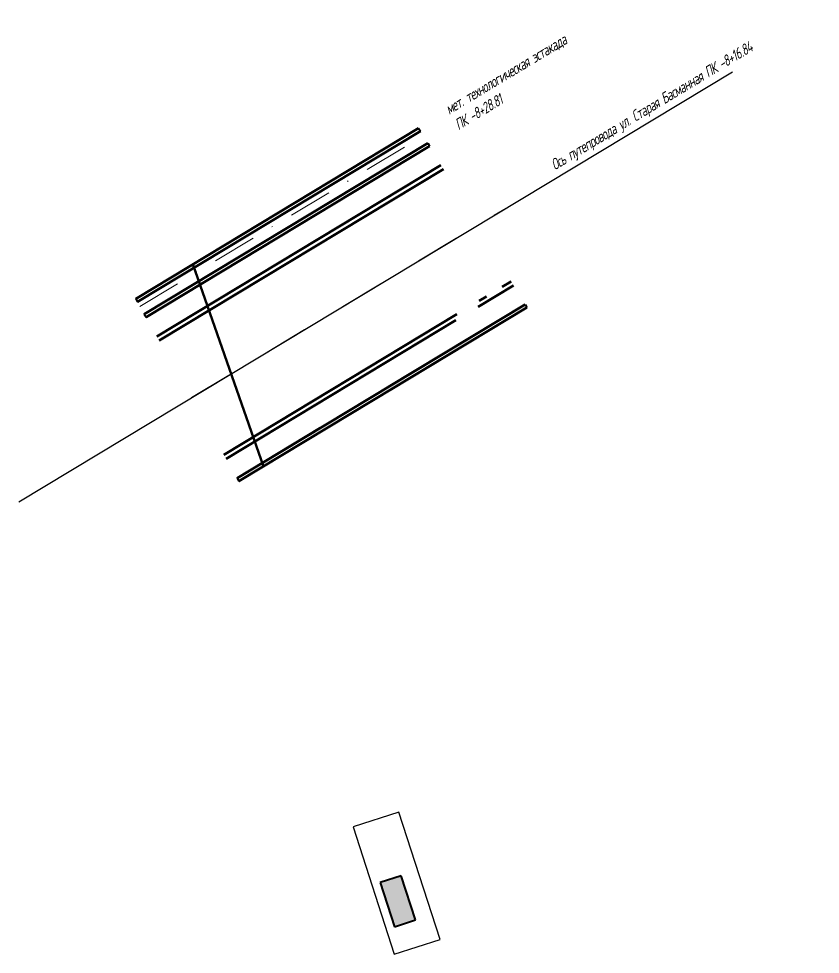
# Model space of a CAD drawing. Extents: x 9773 to 10230, y 10622 to 13580.
# Drawn here: x 10015.7 to 10107.3, y 10821.1 to 10928.1 of the extents above; entities that cross this region are included whole.
import ezdxf

# ---------------------------------------------------------------- set-up
doc = ezdxf.new("R2010")
doc.units = 0
for name, pattern in [('ИССО Гипротрансмост опоры под стенки$0$CENTER2', [28.575, 19.05, -3.175, 3.175, -3.175]), ('Перегон Техническая-Пассажирская новая от Раи$0$DASHDOT', [1, 0.5, -0.25, 0, -0.25]), ('Трасса новая с увязкой$0$DASHDOT', [1, 0.5, -0.25, 0, -0.25])]:
    doc.linetypes.add(name, pattern=pattern)
doc.layers.add('Генплан-Перегоны$0$Генплан-Перегон', color=1, linetype='Continuous', lineweight=40)
doc.layers.add('Путепровод Басманный', color=210, linetype='Continuous', lineweight=9)
for name, color, linetype in [('ИССО Гипротрансмост опоры под стенки$0$OSI', 3, 'ИССО Гипротрансмост опоры под стенки$0$CENTER2'), ('ИССО Гипротрансмост опоры под стенки$0$THIN', 142, 'Continuous'), ('Перегон Техническая-Пассажирская новая от Раи$0$Искусств_соор_12_01', 7, 'Continuous'), ('Трасса новая с увязкой$0$Искусств_соор_12_01', 7, 'Continuous')]:
    doc.layers.add(name, color=color, linetype=linetype)
doc.styles.add('СПДС09', font='spds.shx', dxfattribs={"width": 0.9, "oblique": 15, "height": 1.25})

msp = doc.modelspace()

# ---------------------------------------------------------------- hatches: boundary and pattern name
at = {"layer": 'Генплан-Перегоны$0$Генплан-Перегон', "lineweight": 30, "transparency": 33554610}
h = msp.add_hatch(color=5, dxfattribs=at)
h.dxf.hatch_style = 1
h.set_gradient(color1=(0, 0, 255), color2=(0, 0, 255), tint=1, name='HEMISPHERICAL')
h.paths.add_polyline_path([(10061.05, 10825.02), (10059.42, 10830.07), (10057.04, 10829.3), (10058.67, 10824.25)])

# ---------------------------------------------------------------- linework, layer by layer
at = {"layer": 'Генплан-Перегоны$0$Генплан-Перегон', "color": 5, "lineweight": 40}
for p, q in [((10059.42, 10830.07), (10057.04, 10829.3)), ((10061.05, 10825.02), (10059.42, 10830.07)), ((10057.04, 10829.3), (10058.67, 10824.25)), ((10058.67, 10824.25), (10061.05, 10825.02))]:
    msp.add_line(p, q, dxfattribs=at)
at = {"layer": 'Генплан-Перегоны$0$Генплан-Перегон', "color": 5, "lineweight": 30}
msp.add_lwpolyline([(10063.88, 10822.78), (10059.17, 10837.34), (10053.93, 10835.65), (10058.64, 10821.09)], close=True, dxfattribs=at)
at = {"layer": 'ИССО Гипротрансмост опоры под стенки$0$OSI', "color": 7, "ltscale": 5}
msp.add_line((10015.72, 10872.83), (10107.33, 10928.07), dxfattribs=at)
at = {"layer": 'ИССО Гипротрансмост опоры под стенки$0$THIN', "color": 1}
msp.add_line((10057.67, 10913.28), (10060.71, 10915.13), dxfattribs=at)
at = {"layer": 'Перегон Техническая-Пассажирская новая от Раи$0$Искусств_соор_12_01', "color": 7, "lineweight": 50}
for p, q in [((10029.09, 10896.04), (10061.43, 10915.54)), ((10029.28, 10895.69), (10061.64, 10915.2)), ((10030.07, 10894.3), (10062.46, 10913.83)), ((10030.27, 10893.95), (10062.67, 10913.49)), ((10031.52, 10891.73), (10063.98, 10911.31)), ((10031.78, 10891.27), (10064.26, 10910.86)), ((10070.98, 10897.4), (10072, 10898.01)), ((10068.24, 10895.12), (10072.28, 10897.56)), ((10068.36, 10895.81), (10069.2, 10896.32)), ((10040.67, 10875.53), (10073.59, 10895.38)), ((10040.86, 10875.18), (10073.79, 10895.04)), ((10039.16, 10878.21), (10065.81, 10894.28)), ((10039.42, 10877.74), (10065.69, 10893.59))]:
    msp.add_line(p, q, dxfattribs=at)
at = {"layer": 'Перегон Техническая-Пассажирская новая от Раи$0$Искусств_соор_12_01', "color": 7, "linetype": 'Перегон Техническая-Пассажирская новая от Раи$0$DASHDOT', "lineweight": 20, "ltscale": 10}
for p, q in [((10029.58, 10895.17), (10061.95, 10914.68)), ((10035.47, 10884.74), (10071.43, 10906.42))]:
    msp.add_line(p, q, dxfattribs=at)
at = {"layer": 'Путепровод Басманный', "color": 1, "lineweight": 40, "ltscale": 500}
for p, q in [((10029.09, 10896.04), (10061.43, 10915.54)), ((10029.28, 10895.69), (10061.64, 10915.2)), ((10061.43, 10915.54), (10061.64, 10915.2)), ((10030.07, 10894.3), (10062.46, 10913.83)), ((10030.27, 10893.95), (10062.67, 10913.49)), ((10062.46, 10913.83), (10062.67, 10913.49)), ((10035.64, 10899.99), (10043.68, 10876.88)), ((10029.09, 10896.04), (10029.28, 10895.69)), ((10040.67, 10875.53), (10073.59, 10895.38)), ((10040.86, 10875.18), (10073.79, 10895.04)), ((10073.59, 10895.38), (10073.79, 10895.04)), ((10030.07, 10894.3), (10030.27, 10893.95)), ((10040.67, 10875.53), (10040.86, 10875.18))]:
    msp.add_line(p, q, dxfattribs=at)
at = {"layer": 'Трасса новая с увязкой$0$Искусств_соор_12_01', "color": 7, "lineweight": 50}
for p, q in [((10029.09, 10896.04), (10061.43, 10915.54)), ((10029.28, 10895.69), (10061.64, 10915.2)), ((10030.07, 10894.3), (10062.46, 10913.83)), ((10030.27, 10893.95), (10062.67, 10913.49)), ((10031.52, 10891.73), (10063.98, 10911.31)), ((10031.78, 10891.27), (10064.26, 10910.86)), ((10035.64, 10899.99), (10043.68, 10876.88)), ((10070.98, 10897.4), (10072, 10898.01)), ((10068.24, 10895.12), (10072.28, 10897.56)), ((10068.36, 10895.81), (10069.2, 10896.32)), ((10058, 10885.98), (10073.59, 10895.38)), ((10058.14, 10885.6), (10073.79, 10895.04)), ((10039.16, 10878.21), (10065.81, 10894.28)), ((10039.42, 10877.74), (10065.69, 10893.59)), ((10040.67, 10875.53), (10050.15, 10881.25)), ((10040.86, 10875.18), (10050.29, 10880.87))]:
    msp.add_line(p, q, dxfattribs=at)
at = {"layer": 'Трасса новая с увязкой$0$Искусств_соор_12_01', "color": 7, "linetype": 'Трасса новая с увязкой$0$DASHDOT', "lineweight": 20, "ltscale": 10}
for p, q in [((10029.58, 10895.17), (10061.95, 10914.68)), ((10035.47, 10884.74), (10071.43, 10906.42))]:
    msp.add_line(p, q, dxfattribs=at)

# ---------------------------------------------------------------- texts
at = {"lineweight": 30, "char_height": 1.25, "attachment_point": 1, "rotation": 31.1271, "style": 'СПДС09'}
for s, width, insert in [('{\\Fspds|c204;\\Q15;\\T0.9;мет. технологическая эстакада\\PПК -8+28.81}', 26.9161, (10064.27, 10918.15)), ('{\\Fspds|c204;\\Q15;\\T0.9;Ось путепровода ул. Старая Басманная ПК -8+16.84}', 30.7448, (10076.34, 10911.78))]:
    msp.add_mtext_dynamic_manual_height_columns(s, width=width, gutter_width=12.5, heights=[0], dxfattribs=dict(at, insert=insert))

doc.saveas('drawing.dxf')
